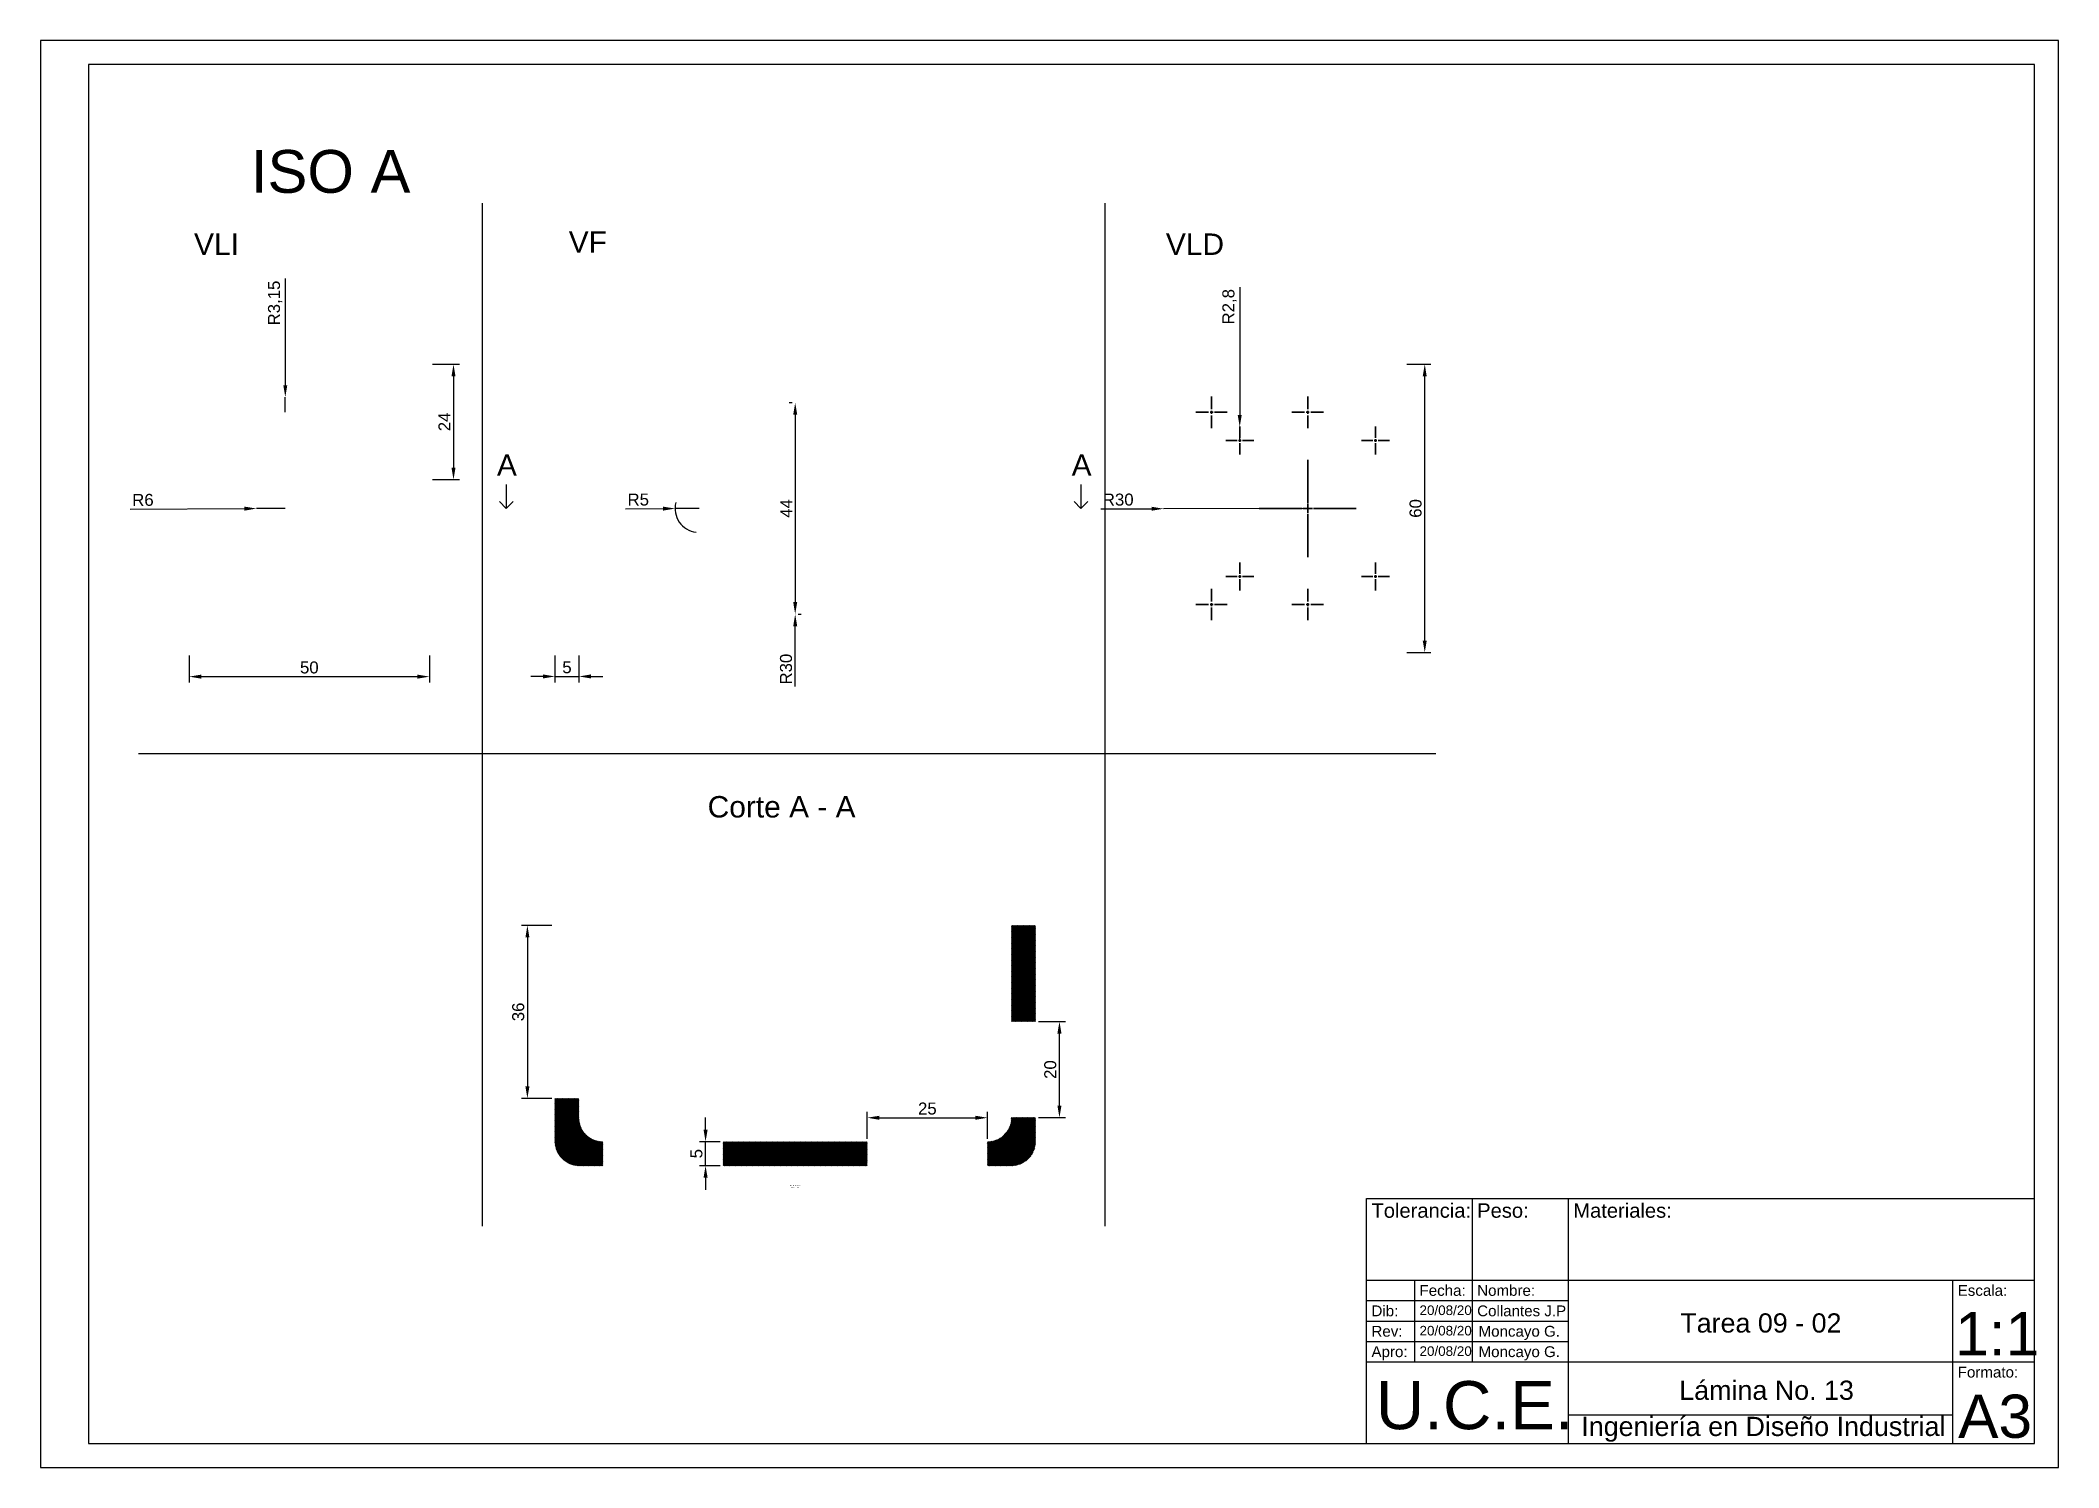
# Paper-space layout 'Presentación' of a CAD drawing. Header units: inches, sheet in millimetres. Extents: x 0 to 420, y 0 to 297.
import ezdxf

# ---------------------------------------------------------------- set-up
doc = ezdxf.new("R2010")
doc.units = ezdxf.units.IN
doc.header["$MEASUREMENT"] = 0
doc.linetypes.add('ACAD_ISO02W100', pattern=[15, 12, -3])
doc.linetypes.add('CENTER2', pattern=[28.575, 19.05, -3.175, 3.175, -3.175])
for name, color, linetype, lineweight in [('Cotas', 172, 'Continuous', 9), ('MD_Anotación', 7, 'Continuous', 25), ('MD_Oculto', 7, 'ACAD_ISO02W100', 35), ('MD_Sombreado', 7, 'Continuous', 25)]:
    doc.layers.add(name, color=color, linetype=linetype, lineweight=lineweight)
doc.styles.get("Standard").update_dxf_attribs({"font": 'arial.ttf'})
doc.dimstyles.new('ISO-25', dxfattribs={"dimtxt": 2.5, "dimasz": 2.5, "dimexe": 1.25, "dimexo": 0.625, "dimtad": 1, "dimdec": 3, "dimtxsty": 'Standard', "dimcen": 2.5, "dimadec": 0, "dimazin": 0, "dimtfac": 1, "dimtdec": 3, "dimtmove": 0, "dimatfit": 3, "dimfxl": 1, "dimarcsym": 0})

# ---------------------------------------------------------------- blocks, each defined once
blk = doc.blocks.new('*D7')
at = {"layer": 'Cotas', "color": 0, "lineweight": -2, "transparency": 16777216}
for p, q in [((156.46, 221.6), (155.83, 221.6)), ((157.08, 219.1), (157.08, 180.1)), ((157.71, 177.6), (158.33, 177.6))]:
    blk.add_line(p, q, dxfattribs=at)
at = {"layer": 'Cotas', "color": 0, "transparency": 16777216}
for points in [[(156.67, 219.1), (157.5, 219.1), (157.08, 221.6)], [(156.67, 180.1), (157.5, 180.1), (157.08, 177.6)]]:
    blk.add_solid(points, dxfattribs=at)
at = {"layer": 'Defpoints', "color": 0, "transparency": 16777216}
for p in [(157.08, 221.6), (157.08, 177.6), (157.08, 177.6)]:
    blk.add_point(p, dxfattribs=at)
at = {"layer": 'Cotas', "color": 0, "transparency": 16777216, "insert": (155.21, 199.6), "char_height": 2.5, "attachment_point": 5, "rotation": 90}
blk.add_mtext('44', dxfattribs=at)
blk = doc.blocks.new('*D8')
at = {"layer": 'Cotas', "color": 0, "lineweight": -2, "transparency": 16777216}
for p, q in [((121.78, 199.52), (129.58, 199.56)), ((137.08, 199.6), (132.08, 199.57))]:
    blk.add_line(p, q, dxfattribs=at)
blk.add_arc((137.08, 199.6), 5, 165.9643, 262.838, dxfattribs=at)
at = {"layer": 'Cotas', "color": 0, "transparency": 16777216}
blk.add_solid([(129.58, 199.98), (129.58, 199.14), (132.08, 199.57)], dxfattribs=at)
at = {"layer": 'Defpoints', "color": 0, "transparency": 16777216}
for p in [(132.08, 199.57), (137.08, 199.6)]:
    blk.add_point(p, dxfattribs=at)
at = {"layer": 'Cotas', "color": 0, "transparency": 16777216, "insert": (124.42, 201.43), "char_height": 2.5, "attachment_point": 5, "rotation": 0.2882}
blk.add_mtext('R5', dxfattribs=at)
blk = doc.blocks.new('*D9')
at = {"layer": 'Cotas', "color": 0, "lineweight": -2, "transparency": 16777216}
for p, q in [((107.08, 168.97), (107.08, 163.39)), ((112.08, 168.97), (112.08, 163.39)), ((104.58, 164.64), (102.08, 164.64)), ((107.08, 164.64), (112.08, 164.64)), ((114.58, 164.64), (117.08, 164.64))]:
    blk.add_line(p, q, dxfattribs=at)
at = {"layer": 'Cotas', "color": 0, "transparency": 16777216}
for points in [[(104.58, 165.06), (104.58, 164.22), (107.08, 164.64)], [(114.58, 165.06), (114.58, 164.22), (112.08, 164.64)]]:
    blk.add_solid(points, dxfattribs=at)
at = {"layer": 'Defpoints', "color": 0, "transparency": 16777216}
for p in [(107.08, 169.6), (112.08, 169.6), (112.08, 164.64)]:
    blk.add_point(p, dxfattribs=at)
at = {"layer": 'Cotas', "color": 0, "transparency": 16777216, "insert": (109.58, 166.54), "char_height": 2.5, "attachment_point": 5}
blk.add_mtext('5', dxfattribs=at)
blk = doc.blocks.new('*D10')
at = {"layer": 'Cotas', "color": 0, "lineweight": -2, "transparency": 16777216}
blk.add_line((157.08, 162.55), (157.08, 175.1), dxfattribs=at)
at = {"layer": 'Cotas', "color": 0, "transparency": 16777216}
blk.add_solid([(156.67, 175.1), (157.5, 175.1), (157.08, 177.6)], dxfattribs=at)
at = {"layer": 'Defpoints', "color": 0, "transparency": 16777216}
for p in [(157.08, 177.6), (157.08, 147.6)]:
    blk.add_point(p, dxfattribs=at)
at = {"layer": 'Cotas', "color": 0, "transparency": 16777216, "insert": (155.18, 166.16), "char_height": 2.5, "attachment_point": 5, "rotation": 90}
blk.add_mtext('R30', dxfattribs=at)
blk = doc.blocks.new('*D11')
at = {"layer": 'Cotas', "color": 0, "lineweight": -2, "transparency": 16777216}
for p, q in [((220.7, 199.51), (231.23, 199.53)), ((263.73, 199.6), (233.73, 199.54))]:
    blk.add_line(p, q, dxfattribs=at)
at = {"layer": 'Cotas', "color": 0, "transparency": 16777216}
blk.add_solid([(231.23, 199.95), (231.23, 199.12), (233.73, 199.54)], dxfattribs=at)
at = {"layer": 'Defpoints', "color": 0, "transparency": 16777216}
for p in [(233.73, 199.54), (263.73, 199.6)]:
    blk.add_point(p, dxfattribs=at)
at = {"layer": 'Cotas', "color": 0, "transparency": 16777216, "insert": (224.3, 201.42), "char_height": 2.5, "attachment_point": 5, "rotation": 0.1164}
blk.add_mtext('R30', dxfattribs=at)
blk = doc.blocks.new('*D12')
at = {"layer": 'Cotas', "color": 0, "lineweight": -2, "transparency": 16777216}
for p, q in [((284.35, 229.6), (289.34, 229.6)), ((288.09, 172.1), (288.09, 227.1)), ((284.35, 169.6), (289.34, 169.6))]:
    blk.add_line(p, q, dxfattribs=at)
at = {"layer": 'Cotas', "color": 0, "transparency": 16777216}
for points in [[(287.67, 227.1), (288.5, 227.1), (288.09, 229.6)], [(287.67, 172.1), (288.5, 172.1), (288.09, 169.6)]]:
    blk.add_solid(points, dxfattribs=at)
at = {"layer": 'Defpoints', "color": 0, "transparency": 16777216}
for p in [(283.73, 229.6), (288.09, 229.6), (283.73, 169.6)]:
    blk.add_point(p, dxfattribs=at)
at = {"layer": 'Cotas', "color": 0, "transparency": 16777216, "insert": (286.19, 199.6), "char_height": 2.5, "attachment_point": 5, "rotation": 90}
blk.add_mtext('60', dxfattribs=at)
blk = doc.blocks.new('*U13')
at = {"layer": 'MD_Oculto', "color": 0, "linetype": 'CENTER2', "transparency": 16777216}
for p, q in [((0, 1.2), (0, 6.12)), ((-6.12, 0), (-1.2, 0)), ((1.2, 0), (6.12, 0)), ((0, -6.12), (0, -1.2))]:
    blk.add_line(p, q, dxfattribs=at)
at = {"layer": 'MD_Oculto', "color": 0, "linetype": 'Continuous', "transparency": 16777216}
for p, q in [((-0.6, 0), (0.6, 0)), ((0, -0.6), (0, 0.6))]:
    blk.add_line(p, q, dxfattribs=at)
blk = doc.blocks.new('*U14')
at = {"layer": 'MD_Oculto', "color": 0, "linetype": 'CENTER2', "transparency": 16777216}
for p, q in [((0, 2), (0, 10.12)), ((-10.12, 0), (-2, 0)), ((2, 0), (10.12, 0)), ((0, -10.12), (0, -2))]:
    blk.add_line(p, q, dxfattribs=at)
at = {"layer": 'MD_Oculto', "color": 0, "linetype": 'Continuous', "transparency": 16777216}
for p, q in [((-1, 0), (1, 0)), ((0, -1), (0, 1))]:
    blk.add_line(p, q, dxfattribs=at)
blk = doc.blocks.new('*U15')
at = {"layer": 'MD_Oculto', "color": 0, "linetype": 'CENTER2', "transparency": 16777216}
for p, q in [((-3.27, 0), (-0.63, 0)), ((0, 0.63), (0, 3.27)), ((0.63, 0), (3.27, 0)), ((0, -3.27), (0, -0.63))]:
    blk.add_line(p, q, dxfattribs=at)
at = {"layer": 'MD_Oculto', "color": 0, "linetype": 'Continuous', "transparency": 16777216}
for p, q in [((-0.315, 0), (0.315, 0)), ((0, -0.315), (0, 0.315))]:
    blk.add_line(p, q, dxfattribs=at)
blk = doc.blocks.new('*U16')
at = {"layer": 'MD_Oculto', "color": 0, "linetype": 'CENTER2', "transparency": 16777216}
for p, q in [((-2.92, 0), (-0.56, 0)), ((0, 0.56), (0, 2.92)), ((0.56, 0), (2.92, 0)), ((0, -2.92), (0, -0.56))]:
    blk.add_line(p, q, dxfattribs=at)
at = {"layer": 'MD_Oculto', "color": 0, "linetype": 'Continuous', "transparency": 16777216}
for p, q in [((-0.28, 0), (0.28, 0)), ((0, -0.28), (0, 0.28))]:
    blk.add_line(p, q, dxfattribs=at)
blk = doc.blocks.new('*U17')
at = {"layer": 'MD_Oculto', "color": 0, "linetype": 'CENTER2', "transparency": 16777216}
for p, q in [((-3.27, 0), (-0.63, 0)), ((0, 0.63), (0, 3.27)), ((0.63, 0), (3.27, 0)), ((0, -3.27), (0, -0.63))]:
    blk.add_line(p, q, dxfattribs=at)
at = {"layer": 'MD_Oculto', "color": 0, "linetype": 'Continuous', "transparency": 16777216}
for p, q in [((-0.315, 0), (0.315, 0)), ((0, -0.315), (0, 0.315))]:
    blk.add_line(p, q, dxfattribs=at)
blk = doc.blocks.new('*U18')
at = {"layer": 'MD_Oculto', "color": 0, "linetype": 'CENTER2', "transparency": 16777216}
for p, q in [((-2.92, 0), (-0.56, 0)), ((0, 0.56), (0, 2.92)), ((0.56, 0), (2.92, 0)), ((0, -2.92), (0, -0.56))]:
    blk.add_line(p, q, dxfattribs=at)
at = {"layer": 'MD_Oculto', "color": 0, "linetype": 'Continuous', "transparency": 16777216}
for p, q in [((-0.28, 0), (0.28, 0)), ((0, -0.28), (0, 0.28))]:
    blk.add_line(p, q, dxfattribs=at)
blk = doc.blocks.new('*U19')
at = {"layer": 'MD_Oculto', "color": 0, "linetype": 'CENTER2', "transparency": 16777216}
for p, q in [((-3.27, 0), (-0.63, 0)), ((0, 0.63), (0, 3.27)), ((0.63, 0), (3.27, 0)), ((0, -3.27), (0, -0.63))]:
    blk.add_line(p, q, dxfattribs=at)
at = {"layer": 'MD_Oculto', "color": 0, "linetype": 'Continuous', "transparency": 16777216}
for p, q in [((-0.315, 0), (0.315, 0)), ((0, -0.315), (0, 0.315))]:
    blk.add_line(p, q, dxfattribs=at)
blk = doc.blocks.new('*U20')
at = {"layer": 'MD_Oculto', "color": 0, "linetype": 'CENTER2', "transparency": 16777216}
for p, q in [((-2.92, 0), (-0.56, 0)), ((0, 0.56), (0, 2.92)), ((0.56, 0), (2.92, 0)), ((0, -2.92), (0, -0.56))]:
    blk.add_line(p, q, dxfattribs=at)
at = {"layer": 'MD_Oculto', "color": 0, "linetype": 'Continuous', "transparency": 16777216}
for p, q in [((-0.28, 0), (0.28, 0)), ((0, -0.28), (0, 0.28))]:
    blk.add_line(p, q, dxfattribs=at)
blk = doc.blocks.new('*U21')
at = {"layer": 'MD_Oculto', "color": 0, "linetype": 'CENTER2', "transparency": 16777216}
for p, q in [((-3.27, 0), (-0.63, 0)), ((0, 0.63), (0, 3.27)), ((0.63, 0), (3.27, 0)), ((0, -3.27), (0, -0.63))]:
    blk.add_line(p, q, dxfattribs=at)
at = {"layer": 'MD_Oculto', "color": 0, "linetype": 'Continuous', "transparency": 16777216}
for p, q in [((-0.315, 0), (0.315, 0)), ((0, -0.315), (0, 0.315))]:
    blk.add_line(p, q, dxfattribs=at)
blk = doc.blocks.new('*U22')
at = {"layer": 'MD_Oculto', "color": 0, "linetype": 'CENTER2', "transparency": 16777216}
for p, q in [((-2.92, 0), (-0.56, 0)), ((0, 0.56), (0, 2.92)), ((0.56, 0), (2.92, 0)), ((0, -2.92), (0, -0.56))]:
    blk.add_line(p, q, dxfattribs=at)
at = {"layer": 'MD_Oculto', "color": 0, "linetype": 'Continuous', "transparency": 16777216}
for p, q in [((-0.28, 0), (0.28, 0)), ((0, -0.28), (0, 0.28))]:
    blk.add_line(p, q, dxfattribs=at)
blk = doc.blocks.new('*D25')
at = {"layer": 'Cotas', "color": 0, "lineweight": -2, "transparency": 16777216}
for p, q in [((30.97, 168.97), (30.97, 163.35)), ((80.97, 168.97), (80.97, 163.35)), ((33.47, 164.6), (78.47, 164.6))]:
    blk.add_line(p, q, dxfattribs=at)
at = {"layer": 'Cotas', "color": 0, "transparency": 16777216}
for points in [[(33.47, 165.02), (33.47, 164.18), (30.97, 164.6)], [(78.47, 165.02), (78.47, 164.18), (80.97, 164.6)]]:
    blk.add_solid(points, dxfattribs=at)
at = {"layer": 'Defpoints', "color": 0, "transparency": 16777216}
for p in [(30.97, 169.6), (80.97, 169.6), (80.97, 164.6)]:
    blk.add_point(p, dxfattribs=at)
at = {"layer": 'Cotas', "color": 0, "transparency": 16777216, "insert": (55.97, 166.5), "char_height": 2.5, "attachment_point": 5}
blk.add_mtext('50', dxfattribs=at)
blk = doc.blocks.new('*D26')
at = {"layer": 'Cotas', "color": 0, "lineweight": -2, "transparency": 16777216}
for p, q in [((50.97, 247.42), (50.97, 225.25)), ((50.97, 219.6), (50.97, 222.75))]:
    blk.add_line(p, q, dxfattribs=at)
at = {"layer": 'Cotas', "color": 0, "transparency": 16777216}
blk.add_solid([(50.56, 225.25), (51.39, 225.25), (50.97, 222.75)], dxfattribs=at)
at = {"layer": 'Defpoints', "color": 0, "transparency": 16777216}
for p in [(50.97, 222.75), (50.97, 219.6)]:
    blk.add_point(p, dxfattribs=at)
at = {"layer": 'Cotas', "color": 0, "transparency": 16777216, "insert": (48.85, 242.34), "char_height": 2.5, "attachment_point": 5, "rotation": 90}
blk.add_mtext('R3,15', dxfattribs=at)
blk = doc.blocks.new('*D27')
at = {"layer": 'Cotas', "color": 0, "lineweight": -2, "transparency": 16777216}
for p, q in [((249.58, 245.67), (249.58, 219.04)), ((249.58, 213.74), (249.58, 216.54))]:
    blk.add_line(p, q, dxfattribs=at)
at = {"layer": 'Cotas', "color": 0, "transparency": 16777216}
blk.add_solid([(249.17, 219.04), (250, 219.04), (249.58, 216.54)], dxfattribs=at)
at = {"layer": 'Defpoints', "color": 0, "transparency": 16777216}
for p in [(249.58, 216.54), (249.58, 213.74)]:
    blk.add_point(p, dxfattribs=at)
at = {"layer": 'Cotas', "color": 0, "transparency": 16777216, "insert": (247.46, 241.57), "char_height": 2.5, "attachment_point": 5, "rotation": 90}
blk.add_mtext('R2,8', dxfattribs=at)
blk = doc.blocks.new('*D28')
at = {"layer": 'Cotas', "color": 0, "lineweight": -2, "transparency": 16777216}
for p, q in [((81.6, 229.6), (87.22, 229.6)), ((85.97, 227.1), (85.97, 208.1)), ((81.6, 205.6), (87.22, 205.6))]:
    blk.add_line(p, q, dxfattribs=at)
at = {"layer": 'Cotas', "color": 0, "transparency": 16777216}
for points in [[(85.56, 227.1), (86.39, 227.1), (85.97, 229.6)], [(85.56, 208.1), (86.39, 208.1), (85.97, 205.6)]]:
    blk.add_solid(points, dxfattribs=at)
at = {"layer": 'Defpoints', "color": 0, "transparency": 16777216}
for p in [(80.97, 229.6), (80.97, 205.6), (85.97, 205.6)]:
    blk.add_point(p, dxfattribs=at)
at = {"layer": 'Cotas', "color": 0, "transparency": 16777216, "insert": (84.09, 217.6), "char_height": 2.5, "attachment_point": 5, "rotation": 90}
blk.add_mtext('24', dxfattribs=at)
blk = doc.blocks.new('*D29')
at = {"layer": 'Cotas', "color": 0, "lineweight": -2, "transparency": 16777216}
for p, q in [((18.71, 199.45), (42.47, 199.56)), ((50.97, 199.6), (44.97, 199.57))]:
    blk.add_line(p, q, dxfattribs=at)
at = {"layer": 'Cotas', "color": 0, "transparency": 16777216}
blk.add_solid([(42.47, 199.98), (42.48, 199.14), (44.97, 199.57)], dxfattribs=at)
at = {"layer": 'Defpoints', "color": 0, "transparency": 16777216}
for p in [(44.97, 199.57), (50.97, 199.6)]:
    blk.add_point(p, dxfattribs=at)
at = {"layer": 'Cotas', "color": 0, "transparency": 16777216, "insert": (21.34, 201.36), "char_height": 2.5, "attachment_point": 5, "rotation": 0.2624}
blk.add_mtext('R6', dxfattribs=at)
blk = doc.blocks.new('*D32')
at = {"layer": 'Cotas', "color": 0, "lineweight": -2, "transparency": 16777216}
for p, q in [((106.46, 112.83), (100.1, 112.83)), ((101.35, 110.33), (101.35, 79.33)), ((106.46, 76.83), (100.1, 76.83))]:
    blk.add_line(p, q, dxfattribs=at)
at = {"layer": 'Cotas', "color": 0, "transparency": 16777216}
for points in [[(100.94, 110.33), (101.77, 110.33), (101.35, 112.83)], [(100.94, 79.33), (101.77, 79.33), (101.35, 76.83)]]:
    blk.add_solid(points, dxfattribs=at)
at = {"layer": 'Defpoints', "color": 0, "transparency": 16777216}
for p in [(107.08, 112.83), (101.35, 76.83), (107.08, 76.83)]:
    blk.add_point(p, dxfattribs=at)
at = {"layer": 'Cotas', "color": 0, "transparency": 16777216, "insert": (99.45, 94.83), "char_height": 2.5, "attachment_point": 5, "rotation": 90}
blk.add_mtext('36', dxfattribs=at)
blk = doc.blocks.new('*D33')
at = {"layer": 'Cotas', "color": 0, "lineweight": -2, "transparency": 16777216}
for p, q in [((172.08, 68.45), (172.08, 74.06)), ((174.58, 72.81), (194.58, 72.81)), ((197.08, 68.45), (197.08, 74.06))]:
    blk.add_line(p, q, dxfattribs=at)
at = {"layer": 'Cotas', "color": 0, "transparency": 16777216}
for points in [[(174.58, 73.22), (174.58, 72.39), (172.08, 72.81)], [(194.58, 73.22), (194.58, 72.39), (197.08, 72.81)]]:
    blk.add_solid(points, dxfattribs=at)
at = {"layer": 'Defpoints', "color": 0, "transparency": 16777216}
for p in [(197.08, 72.81), (172.08, 67.83), (197.08, 67.83)]:
    blk.add_point(p, dxfattribs=at)
at = {"layer": 'Cotas', "color": 0, "transparency": 16777216, "insert": (184.58, 74.71), "char_height": 2.5, "attachment_point": 5}
blk.add_mtext('25', dxfattribs=at)
blk = doc.blocks.new('*D34')
at = {"layer": 'Cotas', "color": 0, "lineweight": -2, "transparency": 16777216}
for p, q in [((207.71, 92.83), (213.32, 92.83)), ((212.07, 75.33), (212.07, 90.33)), ((207.71, 72.83), (213.32, 72.83))]:
    blk.add_line(p, q, dxfattribs=at)
at = {"layer": 'Cotas', "color": 0, "transparency": 16777216}
for points in [[(211.65, 90.33), (212.49, 90.33), (212.07, 92.83)], [(211.65, 75.33), (212.49, 75.33), (212.07, 72.83)]]:
    blk.add_solid(points, dxfattribs=at)
at = {"layer": 'Defpoints', "color": 0, "transparency": 16777216}
for p in [(207.08, 92.83), (212.07, 92.83), (207.08, 72.83)]:
    blk.add_point(p, dxfattribs=at)
at = {"layer": 'Cotas', "color": 0, "transparency": 16777216, "insert": (210.17, 82.83), "char_height": 2.5, "attachment_point": 5, "rotation": 90}
blk.add_mtext('20', dxfattribs=at)
blk = doc.blocks.new('*D35')
at = {"layer": 'Cotas', "color": 0, "lineweight": -2, "transparency": 16777216}
for p, q in [((138.43, 70.33), (138.43, 72.83)), ((141.46, 67.83), (137.18, 67.83)), ((138.43, 62.83), (138.43, 67.83)), ((141.46, 62.83), (137.18, 62.83)), ((138.43, 60.33), (138.43, 57.83))]:
    blk.add_line(p, q, dxfattribs=at)
at = {"layer": 'Cotas', "color": 0, "transparency": 16777216}
for points in [[(138.01, 70.33), (138.85, 70.33), (138.43, 67.83)], [(138.01, 60.33), (138.85, 60.33), (138.43, 62.83)]]:
    blk.add_solid(points, dxfattribs=at)
at = {"layer": 'Defpoints', "color": 0, "transparency": 16777216}
for p in [(138.43, 67.83), (142.08, 67.83), (142.08, 62.83)]:
    blk.add_point(p, dxfattribs=at)
at = {"layer": 'Cotas', "color": 0, "transparency": 16777216, "insert": (136.53, 65.33), "char_height": 2.5, "attachment_point": 5, "rotation": 90}
blk.add_mtext('5', dxfattribs=at)

psp = doc.layouts.new('Presentación')

# ---------------------------------------------------------------- hatches: boundary and pattern name
at = {"layer": 'MD_Sombreado'}
h = psp.add_hatch(dxfattribs=at)
h.set_pattern_fill('ANSI31', color=256, style=0)
h.paths.add_polyline_path([(172.0828, 62.8267), (172.0828, 67.8267), (142.0828, 67.8267), (142.0828, 62.8267)], flags=0)
edge = h.paths.add_edge_path(flags=0)
edge.add_line((112.0828, 76.8267), (107.0828, 76.8267))
edge.add_line((107.0828, 76.8267), (107.0828, 67.8267))
edge.add_ellipse((112.0828, 67.8267), major_axis=(-5, 0), ratio=1, start_angle=360, end_angle=450)
edge.add_line((112.0828, 62.8267), (117.0828, 62.8267))
edge.add_line((117.0828, 62.8267), (117.0828, 67.8267))
edge.add_ellipse((117.0828, 72.8267), major_axis=(0, -5), ratio=1, start_angle=-90, end_angle=0, ccw=False)
edge.add_line((112.0828, 72.8267), (112.0828, 76.8267))
edge = h.paths.add_edge_path(flags=0)
edge.add_line((207.0828, 72.8267), (202.0828, 72.8267))
edge.add_ellipse((197.0828, 72.8267), major_axis=(5, 0), ratio=1, start_angle=270, end_angle=360, ccw=False)
edge.add_line((197.0828, 67.8267), (197.0828, 62.8267))
edge.add_line((197.0828, 62.8267), (202.0828, 62.8267))
edge.add_ellipse((202.0828, 67.8267), major_axis=(0, -5), ratio=1, start_angle=360, end_angle=450)
edge.add_line((207.0828, 67.8267), (207.0828, 72.8267))
h.paths.add_polyline_path([(207.0828, 112.8267), (202.0828, 112.8267), (202.0828, 92.8267), (207.0828, 92.8267)], flags=0)

# ---------------------------------------------------------------- linework, layer by layer
for p, q in [((420, 297), (0, 297)), ((0, 297), (0, 0)), ((420, 0), (420, 297)), ((415, 292), (10, 292)), ((10, 292), (10, 5)), ((415, 5), (415, 292)), ((91.9463, 263.1407), (91.9463, 50.2395)), ((221.5408, 263.1407), (221.5408, 50.2395)), ((96.9463, 204.5984), (96.9463, 199.5984)), ((216.5408, 204.5984), (216.5408, 199.5984)), ((96.9463, 199.5984), (95.5321, 201.0126)), ((96.9463, 199.5984), (98.3605, 201.0126)), ((98.3605, 201.0126), (96.9463, 199.5984)), ((216.5408, 199.5984), (215.1266, 201.0126)), ((216.5408, 199.5984), (217.955, 201.0126)), ((217.955, 201.0126), (216.5408, 199.5984)), ((155.4061, 148.5), (20.4061, 148.5)), ((290.4061, 148.5), (155.4061, 148.5)), ((276, 56), (415, 56)), ((276, 5), (276, 56)), ((298, 22), (298, 56)), ((318, 5), (318, 56)), ((276, 39), (415, 39)), ((286, 22), (286, 39)), ((398, 5), (398, 39)), ((276, 34.75), (318, 34.75)), ((276, 30.5), (318, 30.5)), ((276, 26.25), (318, 26.25)), ((276, 22), (415, 22)), ((318, 11), (398, 11)), ((10, 5), (415, 5)), ((276, 8), (276, 8)), ((0, 0), (420, 0))]:
    psp.add_line(p, q)

# ---------------------------------------------------------------- block references
at = {"layer": 'MD_Oculto', "linetype": 'CENTER2', "extrusion": (1.3228e-16, -8.09982e-33, -1)}
for name, p in [('*U15', (-243.7258, 219.5984)), ('*U17', (-263.7258, 219.5984)), ('*U16', (-249.5837, 213.7406)), ('*U18', (-277.8679, 213.7406)), ('*U14', (-263.7258, 199.5984)), ('*U13', (-263.7258, 199.5984)), ('*U20', (-249.5837, 185.4563)), ('*U22', (-277.8679, 185.4563)), ('*U21', (-243.7258, 179.5984)), ('*U19', (-263.7258, 179.5984))]:
    psp.add_blockref(name, p, dxfattribs=at)

# ---------------------------------------------------------------- texts
for s, height, p in [('ISO A', 8.91222, (43.8048, 265.2763, 4786.9812)), ('VLI', 4.45611, (31.9783, 252.3586, 2393.4906)), ('VF', 4.45611, (109.9505, 252.8146, 2393.4906)), ('VLD', 4.45611, (234.2183, 252.3586, 2393.4906)), ('A', 4.4561, (95.012, 206.3995, 2393.4906)), ('A', 4.4561, (214.6066, 206.3995, 2393.4906)), ('Corte A - A', 4.456109, (138.8573, 135.2884, 2393.4906))]:
    psp.add_text(s, height=height).set_placement(p)
at = {"attachment_point": 1}
for s, width, insert, char_height in [('Tolerancia:', 22, (277, 55), 3), ('Peso:', 22, (299, 55), 3), ('Materiales:', 22, (319, 55), 3), ('Fecha:', 22, (287, 38), 2.25), ('Nombre:', 22, (299, 38), 2.25), ('Escala:', 22, (399, 38), 2.25), ('Dib:', 22, (277, 33.75), 2.25), ('Collantes J.P', 22, (299, 33.75), 2.25), ('Rev:', 22, (277, 29.5), 2.25), ('Tarea 09 - 02', 78.095234, (341.2695, 32.1047), 4), ('1:1', 38.123989, (398.4784, 32.3819), 9), ('Apro:', 22, (277, 25.25), 2.25), ('U.C.E.', 38.123989, (277.9, 18), 10), ('Lámina No. 13', 37.745233, (341.0516, 18.108), 4), ('Formato:', 22, (399, 21), 2.25), ('A3', 38.123989, (399.0906, 15.197), 9), ('Ingeniería en Diseño Industrial', 78.095234, (320.6715, 10.579), 4)]:
    psp.add_mtext_dynamic_manual_height_columns(s, width=width, gutter_width=12.5, heights=[0], dxfattribs=dict(at, insert=insert, char_height=char_height))
at = {"ltscale": 0.01, "attachment_point": 1}
for s, insert, char_height in [('20/08/20', (287, 33.75), 2), ('20/08/20', (287, 29.5), 2), ('Moncayo G.', (299.2875, 29.5), 2.25), ('20/08/20', (287, 25.25), 2), ('Moncayo G.', (299.2875, 25.25), 2.25)]:
    psp.add_mtext_dynamic_manual_height_columns(s, width=22, gutter_width=12.5, heights=[0], dxfattribs=dict(at, insert=insert, char_height=char_height))
at = {"layer": 'MD_Anotación', "insert": (157.0828, 58.8267), "char_height": 0.24, "width": 2.285566, "attachment_point": 2}
psp.add_mtext('SECCIÓN A-A\\PSCALE 1:1', dxfattribs=at)

# ---------------------------------------------------------------- dimensions: what is measured, and where the dimension line sits
at = {"layer": 'Cotas'}
for center, mpoint, picture, middle in [((50.9734, 219.5984), (50.9734, 222.7484), '*D26', (50.9734, 242.3398)), ((249.5837, 213.7406), (249.5837, 216.5406), '*D27', (249.5837, 241.5742)), ((50.9734, 199.5984), (44.9734, 199.571), '*D29', (21.3479, 199.4627)), ((137.0828, 199.5984), (132.0829, 199.5733), '*D8', (124.4329, 199.5348)), ((263.7258, 199.5984), (233.7259, 199.5375), '*D11', (224.3062, 199.5183)), ((157.0828, 147.5984), (157.0828, 177.5984), '*D10', (157.0828, 166.1605))]:
    dim = psp.add_radius_dim(center=center, mpoint=mpoint, dimstyle='ISO-25', override={"dimlfac": -1}, dxfattribs=at)
    dim.commit()
    dim.dimension.update_dxf_attribs({"geometry": picture, "text_midpoint": middle, "dimtype": 164})
for base, p1, p2, picture, middle in [((85.9734, 205.5984), (80.9734, 229.5984), (80.9734, 205.5984), '*D28', (84.0933, 217.5984)), ((288.0871, 229.5984), (283.7258, 169.5984), (283.7258, 229.5984), '*D12', (286.1856, 199.5984)), ((157.0828, 177.5984), (157.0828, 221.5984), (157.0828, 177.5984), '*D7', (155.2078, 199.5984)), ((101.3542, 76.8267), (107.0828, 112.8267), (107.0828, 76.8267), '*D32', (99.4519, 94.8267)), ((212.0686, 92.8267), (207.0828, 72.8267), (207.0828, 92.8267), '*D34', (210.1672, 82.8267)), ((138.4304, 67.8267), (142.0828, 62.8267), (142.0828, 67.8267), '*D35', (136.5341, 65.3267))]:
    dim = psp.add_linear_dim(base=base, p1=p1, p2=p2, angle=90, dimstyle='ISO-25', override={"dimlfac": -1}, dxfattribs=at)
    dim.commit()
    dim.dimension.update_dxf_attribs({"geometry": picture, "text_midpoint": middle})
for base, p1, p2, picture, middle in [((80.9734, 164.6), (30.9734, 169.5984), (80.9734, 169.5984), '*D25', (55.9734, 166.5015)), ((112.0828, 164.6409), (107.0828, 169.5984), (112.0828, 169.5984), '*D9', (109.5828, 166.5373)), ((197.0828, 72.8064), (172.0828, 67.8267), (197.0828, 67.8267), '*D33', (184.5828, 74.7079))]:
    dim = psp.add_linear_dim(base=base, p1=p1, p2=p2, dimstyle='ISO-25', override={"dimlfac": -1}, dxfattribs=at)
    dim.commit()
    dim.dimension.update_dxf_attribs({"geometry": picture, "text_midpoint": middle})

doc.saveas('drawing.dxf')
